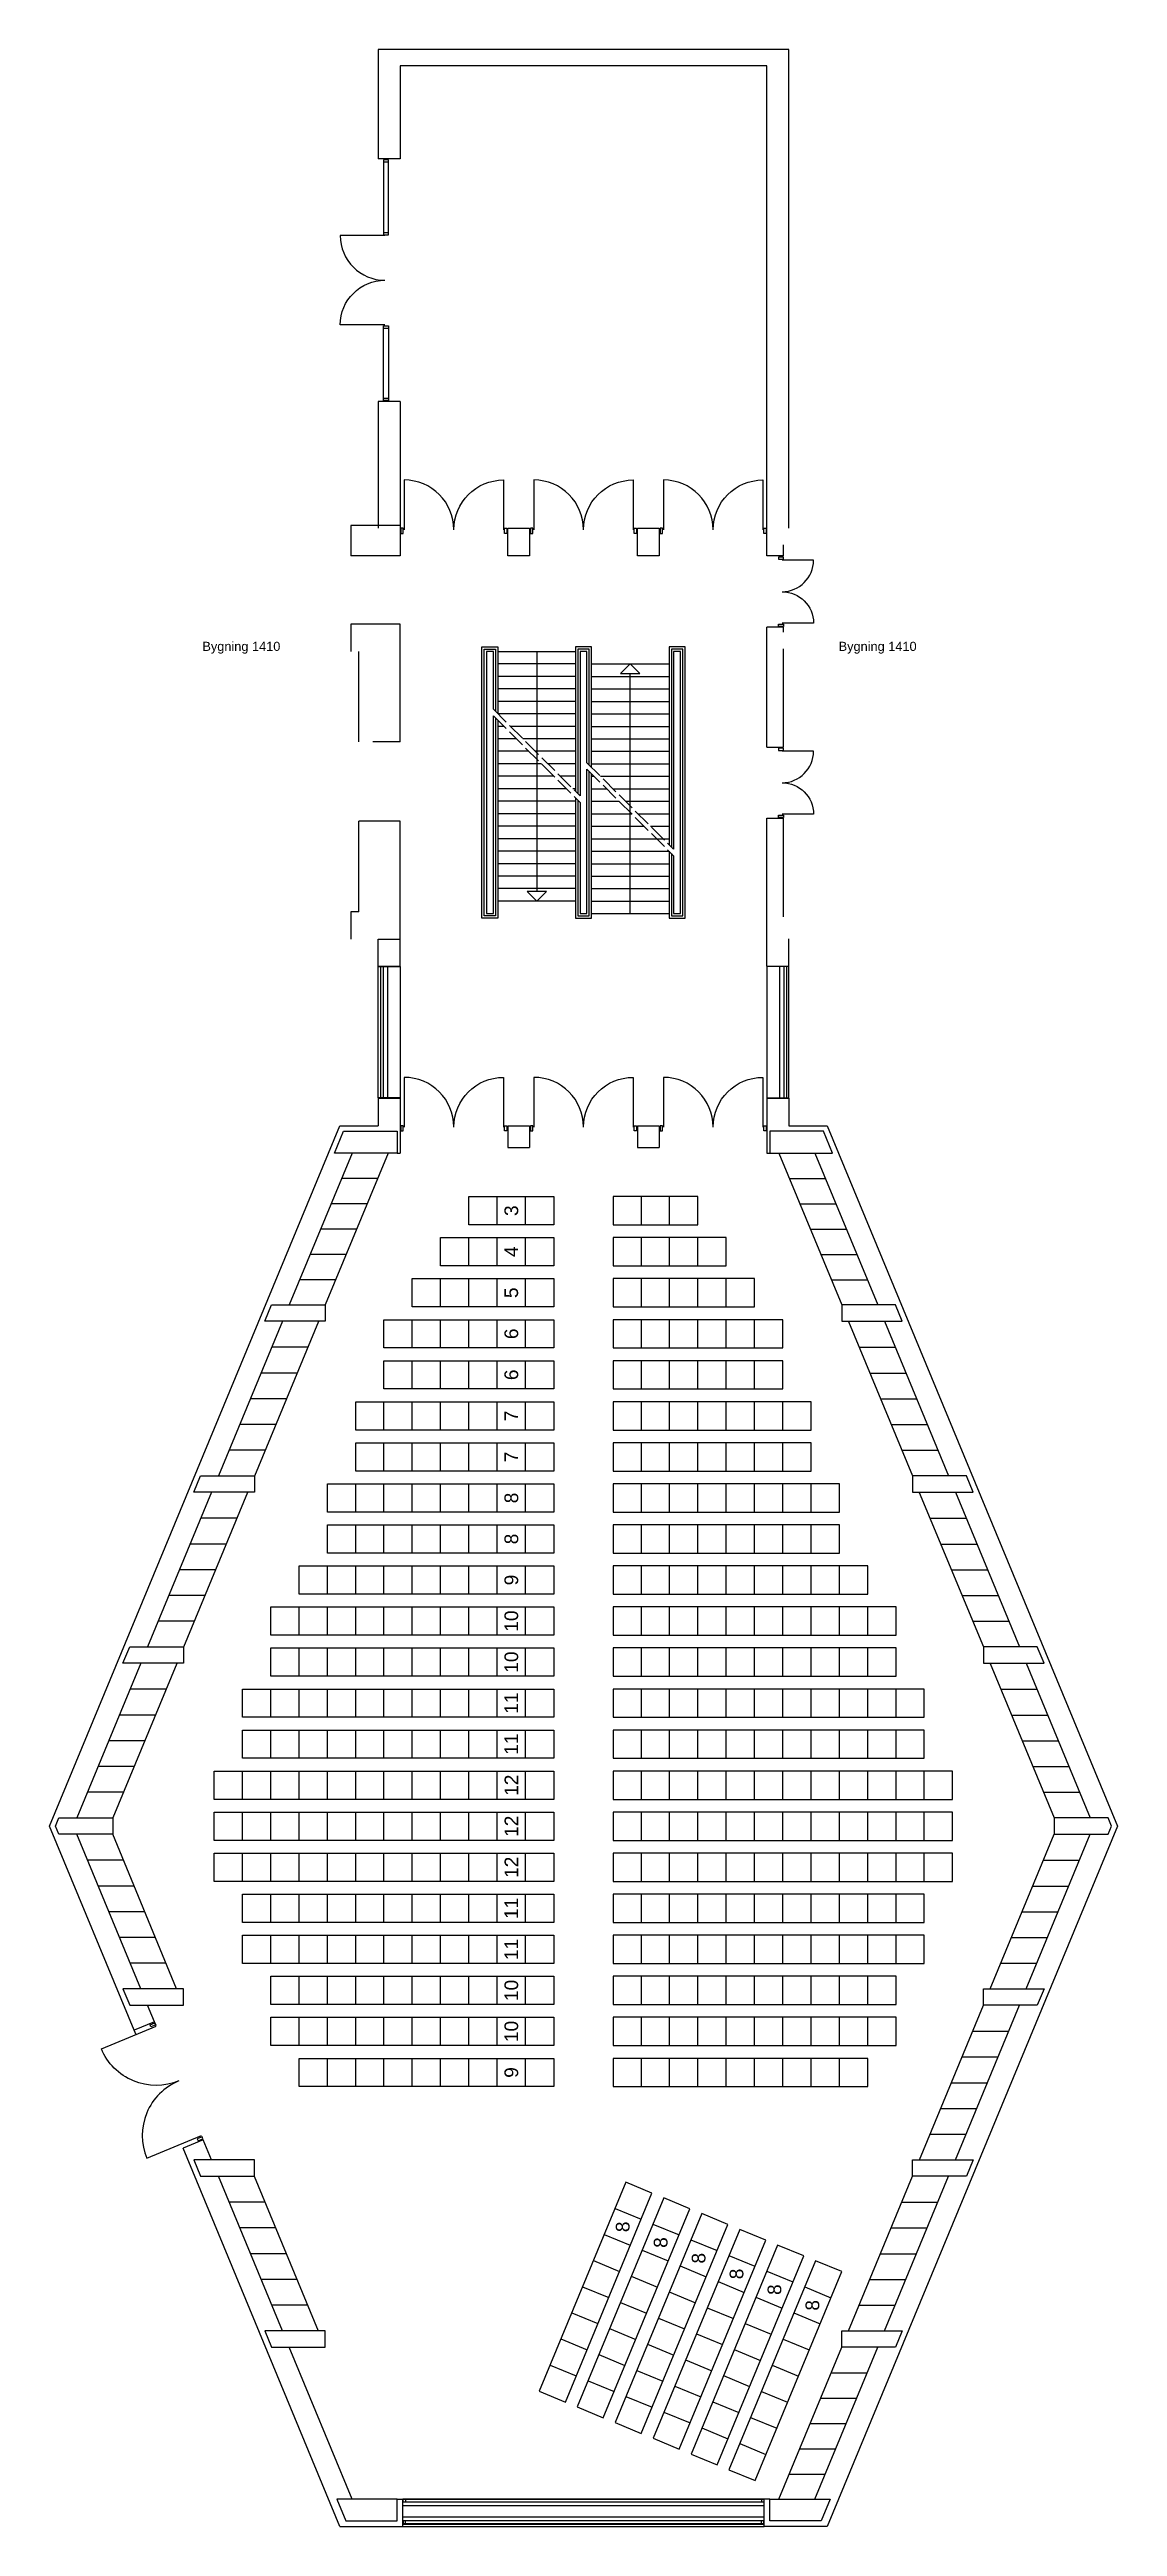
# Model space of a CAD drawing. Header units: millimetres. Extents: x -139084737 to -139061337, y 257852077 to 257906397.
import ezdxf
from ezdxf.enums import TextEntityAlignment as Align

# ---------------------------------------------------------------- set-up
doc = ezdxf.new("R2010")
doc.units = ezdxf.units.MM
doc.header["$LTSCALE"] = 100
doc.linetypes.add('HIDDEN', pattern=[5, 4, -1])
for name, color, linetype in [('02', 8, 'Continuous'), ('A09-T', 7, 'Continuous'), ('A10--T', 1, 'Continuous'), ('A12----', 1, 'Continuous'), ('A21----', 7, 'Continuous'), ('A22--U-', 3, 'Continuous'), ('A24----', 1, 'Continuous'), ('A312---', 2, 'Continuous'), ('A314---', 1, 'Continuous'), ('A314-S-', 8, 'Continuous'), ('A321---', 1, 'Continuous')]:
    doc.layers.add(name, color=color, linetype=linetype)
doc.styles.add('ARIAL', font='arial.ttf')
doc.styles.add('ARIEL', font='arial.ttf')

# ---------------------------------------------------------------- blocks, each defined once
blk = doc.blocks.new('DD156')
for points in [[(20, 110), (70, 110), (70, 0), (20, 0)], [(1540, 0), (1540, 110), (1490, 110), (1490, 0)]]:
    blk.add_lwpolyline(points, close=True)
for points in [[(779.9999999999964, 30, -0.4142135623730951), (89.99999999999363, -660.0000000000036), (89.99999999999363, 30)], [(779.9999999999973, 30, 0.4142135623730951), (1470, -660.0000000000036), (1470, 30)]]:
    blk.add_lwpolyline(points, format="xyb")
blk = doc.blocks.new('DD236')
for points in [[(19.99999999998909, 110.0000000000073), (69.99999999998909, 110.0000000000073), (69.99999999998909, 7.276e-12), (19.99999999998909, 7.276e-12)], [(2339.999999999989, 7.276e-12), (2339.999999999989, 110.0000000000073), (2289.999999999989, 110.0000000000073), (2289.999999999989, 7.276e-12)]]:
    blk.add_lwpolyline(points, close=True)
for points in [[(1179.999999999985, 30.00000000000728, -0.4142135623730951), (89.99999999998181, -1059.999999999993), (89.99999999998181, 30.00000000000728)], [(1179.999999999985, 30.00000000000728, 0.4142135623730951), (2269.999999999989, -1059.999999999993), (2269.999999999989, 30.00000000000728)]]:
    blk.add_lwpolyline(points, format="xyb")
blk = doc.blocks.new('PIL')
for p, q in [((0, 0), (-212.1320343559637, -212.1320343559637)), ((0, 7.276e-12), (212.1320343559637, -212.1320343559564)), ((-212.1320343559637, -212.1320343559637), (212.1320343559746, -212.1320343559637))]:
    blk.add_line(p, q)
blk = doc.blocks.new('S6')
for p, q in [((-620, -620), (0, -620)), ((-620, -1240), (0, -1240)), ((-620, -1860), (0, -1860)), ((-620, -2480), (0, -2480)), ((-620, -3100), (0, -3100))]:
    blk.add_line(p, q)
blk.add_lwpolyline([(-620, -3720), (0, -3720), (0, 0), (-620, 0)], close=True)
blk = doc.blocks.new('S7')
for p, q in [((-620, -620), (0, -620)), ((-620, -1240), (0, -1240)), ((-620, -1860), (0, -1860)), ((-620, -2480), (0, -2480)), ((-620, -3100), (0, -3100)), ((-620, -3720), (0, -3720))]:
    blk.add_line(p, q)
blk.add_lwpolyline([(-620, -4340), (0, -4340), (0, 0), (-620, 0)], close=True)
blk = doc.blocks.new('S8')
for p, q in [((-620, -620), (0, -620)), ((-620, -1240), (0, -1240)), ((-620, -1860), (0, -1860)), ((-620, -2480), (0, -2480)), ((-620, -3100), (0, -3100)), ((-620, -3720), (0, -3720)), ((-620, -4340), (0, -4340))]:
    blk.add_line(p, q)
blk.add_lwpolyline([(-620, -4960), (0, -4960), (0, 0), (-620, 0)], close=True)
blk = doc.blocks.new('S9')
for p, q in [((-620, -620), (0, -620)), ((-620, -1240), (0, -1240)), ((-620, -1860), (0, -1860)), ((-620, -2480), (0, -2480)), ((-620, -3100), (0, -3100)), ((-620, -3720), (0, -3720)), ((-620, -4340), (0, -4340)), ((-620, -4960), (0, -4960))]:
    blk.add_line(p, q)
blk.add_lwpolyline([(-620, -5580), (0, -5580), (0, 0), (-620, 0)], close=True)
blk = doc.blocks.new('S10')
for p, q in [((-620, -620), (0, -620)), ((-620, -1240), (0, -1240)), ((-620, -1860), (0, -1860)), ((-620, -2480), (0, -2480)), ((-620, -3100), (0, -3100)), ((-620, -3720), (0, -3720)), ((-620, -4340), (0, -4340)), ((-620, -4960), (0, -4960)), ((-620, -5580), (0, -5580))]:
    blk.add_line(p, q)
blk.add_lwpolyline([(-620, -6200), (0, -6200), (0, 0), (-620, 0)], close=True)
blk = doc.blocks.new('S11')
for p, q in [((-620, -620), (0, -620)), ((-620, -1240), (0, -1240)), ((-620, -1860), (0, -1860)), ((-620, -2480), (0, -2480)), ((-620, -3100), (0, -3100)), ((-620, -3720), (0, -3720)), ((-620, -4340), (0, -4340)), ((-620, -4960), (0, -4960)), ((-620, -5580), (0, -5580)), ((-620, -6200), (0, -6200))]:
    blk.add_line(p, q)
blk.add_lwpolyline([(-620, -6820), (0, -6820), (0, 0), (-620, 0)], close=True)
blk = doc.blocks.new('S12')
for p, q in [((-620, -620), (0, -620)), ((-620, -620), (0, -620)), ((-620, -1240), (0, -1240)), ((-620, -1240), (0, -1240)), ((-620, -1860), (0, -1860)), ((-620, -1860), (0, -1860)), ((-620, -2480), (0, -2480)), ((-620, -2480), (0, -2480)), ((-620, -3100), (0, -3100)), ((-620, -3100), (0, -3100)), ((-620, -3720), (0, -3720)), ((-620, -3720), (0, -3720)), ((-620, -4340), (0, -4340)), ((-620, -4340), (0, -4340)), ((-620, -4960), (0, -4960)), ((-620, -4960), (0, -4960)), ((-620, -5580), (0, -5580)), ((-620, -5580), (0, -5580)), ((-620, -6200), (0, -6200)), ((-620, -6200), (0, -6200)), ((-620, -6820), (0, -6820)), ((-620, -6820), (0, -6820))]:
    blk.add_line(p, q)
blk.add_lwpolyline([(-620, -7440), (0, -7440), (0, 0), (-620, 0)], close=True)
blk.add_lwpolyline([(-620, -7440), (0, -7440), (0, 0), (-620, 0)], close=True)
blk = doc.blocks.new('S5')
for p, q in [((-620, -620), (0, -620)), ((-620, -1240), (0, -1240)), ((-620, -1860), (0, -1860)), ((-620, -2480), (0, -2480))]:
    blk.add_line(p, q)
blk.add_lwpolyline([(-620, -3100), (0, -3100), (0, 0), (-620, 0)], close=True)
blk = doc.blocks.new('s4')
for p, q in [((-620, -620), (0, -620)), ((-620, -1240), (0, -1240)), ((-620, -1860), (0, -1860))]:
    blk.add_line(p, q)
blk.add_lwpolyline([(-620, -2480), (0, -2480), (0, 0), (-620, 0)], close=True)
blk = doc.blocks.new('s3')
for p, q in [((-620, 1240), (0, 1240)), ((-620, 620), (0, 620))]:
    blk.add_line(p, q)
blk.add_lwpolyline([(-620, 1860), (0, 1860), (0, 0), (-620, 0)], close=True)

msp = doc.modelspace()

# ---------------------------------------------------------------- linework, layer by layer
at = {"layer": '02'}
for p, q in [((-139077317.8874974, 257882192.2756825), (-139078694.8538135, 257878866.7721266)), ((-139068760.3874974, 257882192.2756825), (-139067379.6975635, 257878866.7721266)), ((-139077547.6921849, 257881637.2756825), (-139078337.8591728, 257881637.2756825)), ((-139068530.5828099, 257881637.2756825), (-139067740.415822, 257881637.2756825)), ((-139077777.4968724, 257881082.2756825), (-139078567.6638603, 257881082.2756825)), ((-139068300.7781224, 257881082.2756825), (-139067510.6111345, 257881082.2756825)), ((-139078007.3015599, 257880527.2756825), (-139078797.4685478, 257880527.2756825)), ((-139068070.9734349, 257880527.2756825), (-139067280.806447, 257880527.2756825)), ((-139078237.1062474, 257879972.2756825), (-139079027.2732353, 257879972.2756825)), ((-139067841.1687474, 257879972.2756825), (-139067051.0017595, 257879972.2756825)), ((-139078466.9109349, 257879417.2756825), (-139079257.0779228, 257879417.2756825)), ((-139067611.3640599, 257879417.2756825), (-139066821.197072, 257879417.2756825)), ((-139078845.7781224, 257878502.2756825), (-139080249.4499974, 257875112.2756825)), ((-139067232.4968724, 257878502.2756825), (-139065826.9631885, 257875116.7721266)), ((-139079079.7234349, 257877937.2756825), (-139079869.8904228, 257877937.2756825)), ((-139066998.5515599, 257877937.2756825), (-139066208.384572, 257877937.2756825)), ((-139079313.6687474, 257877372.2756825), (-139080103.8357353, 257877372.2756825)), ((-139066764.6062474, 257877372.2756825), (-139065974.4392595, 257877372.2756825)), ((-139079547.6140599, 257876807.2756825), (-139080337.7810478, 257876807.2756825)), ((-139066530.6609349, 257876807.2756825), (-139065740.493947, 257876807.2756825)), ((-139079781.5593724, 257876242.2756825), (-139080571.7263603, 257876242.2756825)), ((-139066296.7156224, 257876242.2756825), (-139065506.5486345, 257876242.2756825)), ((-139080015.5046849, 257875677.2756825), (-139080805.6716728, 257875677.2756825)), ((-139066062.7703099, 257875677.2756825), (-139065272.603322, 257875677.2756825)), ((-139080398.5124974, 257874752.2756825), (-139081802.1843724, 257871362.2756825)), ((-139065679.7624974, 257874752.2756825), (-139064274.2288135, 257871366.7721266)), ((-139080632.4578099, 257874187.2756825), (-139081422.6247978, 257874187.2756825)), ((-139065445.8171849, 257874187.2756825), (-139064655.650197, 257874187.2756825)), ((-139080866.4031224, 257873622.2756825), (-139081656.5701103, 257873622.2756825)), ((-139065211.8718724, 257873622.2756825), (-139064421.7048845, 257873622.2756825)), ((-139081100.3484349, 257873057.2756825), (-139081890.5154228, 257873057.2756825)), ((-139064977.9265599, 257873057.2756825), (-139064187.759572, 257873057.2756825)), ((-139081334.2937474, 257872492.2756825), (-139082124.4607353, 257872492.2756825)), ((-139064743.9812474, 257872492.2756825), (-139063953.8142595, 257872492.2756825)), ((-139081568.2390599, 257871927.2756825), (-139082358.4060478, 257871927.2756825)), ((-139064510.0359349, 257871927.2756825), (-139063719.868947, 257871927.2756825)), ((-139081951.2468724, 257871002.2756825), (-139083353.0569385, 257867616.7721266)), ((-139064127.0281224, 257871002.2756825), (-139062721.4944385, 257867616.7721266)), ((-139082185.1921849, 257870437.2756825), (-139082975.3591728, 257870437.2756825)), ((-139063893.0828099, 257870437.2756825), (-139063102.915822, 257870437.2756825)), ((-139082419.1374974, 257869872.2756825), (-139083209.3044853, 257869872.2756825)), ((-139063659.1374974, 257869872.2756825), (-139062868.9705095, 257869872.2756825)), ((-139082653.0828099, 257869307.2756825), (-139083443.2497978, 257869307.2756825)), ((-139063425.1921849, 257869307.2756825), (-139062635.025197, 257869307.2756825)), ((-139082887.0281224, 257868742.2756825), (-139083677.1951103, 257868742.2756825)), ((-139063191.2468724, 257868742.2756825), (-139062401.0798845, 257868742.2756825)), ((-139083120.9734349, 257868177.2756825), (-139083911.1404228, 257868177.2756825)), ((-139062957.3015599, 257868177.2756825), (-139062167.134572, 257868177.2756825)), ((-139081953.1086812, 257863866.7721266), (-139083353.0569385, 257867256.7721266)), ((-139064125.1663135, 257863866.7721266), (-139062721.4944385, 257867256.7721266)), ((-139083120.9734349, 257866687.2756825), (-139083911.1404228, 257866687.2756825)), ((-139062957.3015599, 257866687.2756825), (-139062167.134572, 257866687.2756825)), ((-139082887.0281224, 257866122.2756825), (-139083677.1951103, 257866122.2756825)), ((-139063191.2468724, 257866122.2756825), (-139062401.0798845, 257866122.2756825)), ((-139082653.0828099, 257865557.2756825), (-139083443.2497978, 257865557.2756825)), ((-139063425.1921849, 257865557.2756825), (-139062635.025197, 257865557.2756825)), ((-139082419.1374974, 257864992.2756825), (-139083209.3044853, 257864992.2756825)), ((-139063659.1374974, 257864992.2756825), (-139062868.9705095, 257864992.2756825)), ((-139082185.1921849, 257864427.2756825), (-139082975.3591728, 257864427.2756825)), ((-139063893.0828099, 257864427.2756825), (-139063102.915822, 257864427.2756825)), ((-139065677.9006885, 257860116.7721266), (-139064274.2288135, 257863506.7721266)), ((-139064510.0359349, 257862937.2756825), (-139063719.868947, 257862937.2756825)), ((-139064743.9812474, 257862372.2756825), (-139063953.8142595, 257862372.2756825)), ((-139064977.9265599, 257861807.2756825), (-139064187.759572, 257861807.2756825)), ((-139065211.8718724, 257861242.2756825), (-139064421.7048845, 257861242.2756825)), ((-139065445.8171849, 257860677.2756825), (-139064655.650197, 257860677.2756825)), ((-139067230.6350635, 257856366.7721266), (-139065826.9631885, 257859756.7721266)), ((-139078845.7781224, 257856362.2756825), (-139080249.4499974, 257859752.2756825)), ((-139080015.5046849, 257859187.2756825), (-139080805.6716728, 257859187.2756825)), ((-139066062.7703099, 257859187.2756825), (-139065272.603322, 257859187.2756825)), ((-139079781.5593724, 257858622.2756825), (-139080571.7263603, 257858622.2756825)), ((-139066296.7156224, 257858622.2756825), (-139065506.5486345, 257858622.2756825)), ((-139079547.6140599, 257858057.2756825), (-139080337.7810478, 257858057.2756825)), ((-139066530.6609349, 257858057.2756825), (-139065740.493947, 257858057.2756825)), ((-139079313.6687474, 257857492.2756825), (-139080103.8357353, 257857492.2756825)), ((-139066764.6062474, 257857492.2756825), (-139065974.4392595, 257857492.2756825)), ((-139079079.7234349, 257856927.2756825), (-139079869.8904228, 257856927.2756825)), ((-139066998.5515599, 257856927.2756825), (-139066208.384572, 257856927.2756825)), ((-139068760.3874974, 257852672.2756825), (-139067379.6975635, 257856006.7721266)), ((-139067611.3640599, 257855447.2756825), (-139066821.197072, 257855447.2756825)), ((-139067841.1687474, 257854892.2756825), (-139067051.0017595, 257854892.2756825)), ((-139068070.9734349, 257854337.2756825), (-139067280.806447, 257854337.2756825)), ((-139068300.7781224, 257853782.2756825), (-139067510.6111345, 257853782.2756825)), ((-139068530.5828099, 257853227.2756825), (-139067740.415822, 257853227.2756825))]:
    msp.add_line(p, q, dxfattribs=at)
at = {"layer": 'A12----'}
for points in [[(-139078297.0830604, 257882676.7721266), (-139077117.2756885, 257882676.7721266), (-139077117.2756885, 257882196.7721266), (-139078495.8330604, 257882196.7721266)], [(-139068957.2756885, 257882676.7721266), (-139068957.2756885, 257882196.7721266), (-139067578.7183165, 257882196.7721266), (-139067777.4683165, 257882676.7721266)], [(-139078694.8538135, 257878506.7721266), (-139080023.7236854, 257878506.7721266), (-139079874.6611854, 257878866.7721266), (-139078694.8538135, 257878866.7721266)], [(-139067379.6975635, 257878506.7721266), (-139066050.8276915, 257878506.7721266), (-139066199.8901915, 257878866.7721266), (-139067379.6975635, 257878866.7721266)], [(-139080247.5881885, 257874756.7721266), (-139081576.4580604, 257874756.7721266), (-139081427.3955604, 257875116.7721266), (-139080247.5881885, 257875116.7721266)], [(-139065826.9631885, 257874756.7721266), (-139064498.0933165, 257874756.7721266), (-139064647.1558165, 257875116.7721266), (-139065826.9631885, 257875116.7721266)], [(-139081800.3225635, 257871006.7721266), (-139083129.1924354, 257871006.7721266), (-139082980.1299354, 257871366.7721266), (-139081800.3225635, 257871366.7721266)], [(-139064274.2288135, 257871006.7721266), (-139062945.3589415, 257871006.7721266), (-139063094.4214415, 257871366.7721266), (-139064274.2288135, 257871366.7721266)], [(-139084532.8643104, 257867616.7721266), (-139083353.0569385, 257867616.7721266), (-139083353.0569385, 257867256.7721266), (-139084532.8643104, 257867256.7721266), (-139084607.3955604, 257867436.7721266)], [(-139061541.6870665, 257867616.7721266), (-139062721.4944385, 257867616.7721266), (-139062721.4944385, 257867256.7721266), (-139061541.6870665, 257867256.7721266), (-139061467.1558165, 257867436.7721266)], [(-139081800.3225635, 257863866.7721266), (-139083129.1924354, 257863866.7721266), (-139082980.1299354, 257863506.7721266), (-139081800.3225635, 257863506.7721266)], [(-139064274.2288135, 257863866.7721266), (-139062945.3589415, 257863866.7721266), (-139063094.4214415, 257863506.7721266), (-139064274.2288135, 257863506.7721266)], [(-139080247.5881885, 257860116.7721266), (-139081576.4580604, 257860116.7721266), (-139081427.3955604, 257859756.7721266), (-139080247.5881885, 257859756.7721266)], [(-139065826.9631885, 257860116.7721266), (-139064498.0933165, 257860116.7721266), (-139064647.1558165, 257859756.7721266), (-139065826.9631885, 257859756.7721266)], [(-139078694.8538135, 257856366.7721266), (-139080023.7236854, 257856366.7721266), (-139079874.6611854, 257856006.7721266), (-139078694.8538135, 257856006.7721266)], [(-139067379.6975635, 257856366.7721266), (-139066050.8276915, 257856366.7721266), (-139066199.8901915, 257856006.7721266), (-139067379.6975635, 257856006.7721266)], [(-139077117.2756885, 257852676.7721266), (-139078446.1455604, 257852676.7721266), (-139078247.3955604, 257852196.7721266), (-139077117.2756885, 257852196.7721266)], [(-139068957.2756885, 257852676.7721266), (-139067628.4058165, 257852676.7721266), (-139067827.1558165, 257852196.7721266), (-139068957.2756885, 257852196.7721266)]]:
    msp.add_lwpolyline(points, close=True, dxfattribs=at)
at = {"layer": 'A21----'}
for p, q in [((-139077537.2756885, 257906396.7721266), (-139077537.2756885, 257903996.7721266)), ((-139068537.2756885, 257906396.7721266), (-139077537.2756885, 257906396.7721266)), ((-139077057.2756885, 257906036.7721266), (-139077057.2756885, 257903996.7721266)), ((-139069017.2756885, 257906036.7721266), (-139077057.2756885, 257906036.7721266)), ((-139069017.2756885, 257895296.7721266), (-139069017.2756885, 257906036.7721266)), ((-139068537.2756885, 257895896.7721266), (-139068537.2756885, 257906396.7721266)), ((-139077057.2756885, 257903996.7721266), (-139077537.2756885, 257903996.7721266)), ((-139077057.2756885, 257898676.7721266), (-139077537.2756885, 257898676.7721266)), ((-139077537.2756885, 257898676.7721266), (-139077537.2756885, 257895896.7721266)), ((-139077057.2756885, 257898676.7721266), (-139077057.2756885, 257895296.7721266)), ((-139078137.2756885, 257895956.7721266), (-139078137.2756885, 257895296.7721145)), ((-139077057.2756885, 257895956.7721266), (-139078137.2756885, 257895956.7721266)), ((-139077057.2756885, 257895296.7721266), (-139078137.2756884, 257895296.7721266)), ((-139068657.2756885, 257895296.7721266), (-139069017.2756885, 257895296.7721266)), ((-139068657.2756885, 257895296.7721266), (-139068657.2756885, 257895536.7721266)), ((-139077057.2756885, 257893796.7721266), (-139078137.2756885, 257893796.7721266)), ((-139078137.2756885, 257893796.7721266), (-139078137.2756885, 257893196.7721266)), ((-139077057.2756885, 257891211.7721266), (-139077057.2756885, 257893796.7721266)), ((-139069017.2756885, 257891096.7721266), (-139069017.2756885, 257893726.7721266)), ((-139068657.2756885, 257893726.7721266), (-139069017.2756885, 257893726.7721266)), ((-139068657.2756885, 257893616.7721266), (-139068657.2756885, 257893726.7721266)), ((-139077957.2756885, 257891211.7721266), (-139077957.2756885, 257893196.1782944)), ((-139068657.2756885, 257891096.7721266), (-139068657.2756885, 257893256.7721266)), ((-139077057.2756885, 257891211.7721266), (-139077657.2756885, 257891211.7721266)), ((-139069017.2756885, 257891096.7721266), (-139068657.2756885, 257891096.7721266)), ((-139077957.2756885, 257887486.1782944), (-139077957.2756885, 257889471.1782944)), ((-139077057.2756885, 257889471.1782944), (-139077957.2756885, 257889471.1782944)), ((-139077057.2756885, 257886296.7721266), (-139077057.2756885, 257889471.1782944)), ((-139069017.2756885, 257889536.7721266), (-139068657.2756885, 257889536.7721266)), ((-139069017.2756885, 257886296.7721266), (-139069017.2756885, 257889536.7721266)), ((-139068657.2756885, 257887376.7721266), (-139068657.2756885, 257889536.7721266)), ((-139077957.2756885, 257887486.1782944), (-139078137.2756885, 257887486.1782944)), ((-139078137.2756885, 257887486.1782944), (-139078137.2756885, 257886886.1786768)), ((-139077537.2756885, 257886296.7721266), (-139077537.2756885, 257886886.1782944)), ((-139077537.2756885, 257886886.1782944), (-139077057.2756885, 257886886.1782944)), ((-139068537.2756885, 257886296.7721266), (-139068537.2756885, 257886896.7721266)), ((-139077537.2756885, 257886296.7721266), (-139077057.2756885, 257886296.7721266)), ((-139069017.2756885, 257886296.7721266), (-139068537.2756885, 257886296.7721266)), ((-139077537.2756885, 257883396.7721266), (-139077057.2756885, 257883396.7721266)), ((-139077537.2756885, 257883396.7721266), (-139077537.2756885, 257882796.7721266)), ((-139077057.2756885, 257883396.7721266), (-139077057.2756885, 257882196.7721266)), ((-139069017.2756885, 257883396.7721266), (-139068537.2756885, 257883396.7721266)), ((-139069017.2756885, 257883396.7721266), (-139069017.2756885, 257882196.7721266)), ((-139068537.2756885, 257883396.7721266), (-139068537.2756885, 257882796.7721266)), ((-139084737.2756885, 257867436.7721266), (-139078377.2756885, 257882796.7721266)), ((-139078377.2756885, 257882796.7721266), (-139077537.2756885, 257882796.7721266)), ((-139068537.2756885, 257882796.7721266), (-139067697.2756885, 257882796.7721266)), ((-139067697.2756885, 257882796.7721266), (-139061337.2756885, 257867436.7721266)), ((-139078106.1926764, 257882196.7721266), (-139079485.0208014, 257878866.7721266)), ((-139077117.2756885, 257882196.7721266), (-139077057.2756885, 257882196.7721266)), ((-139069017.2756885, 257882196.7721266), (-139068957.2756885, 257882196.7721266)), ((-139067968.3587006, 257882196.7721266), (-139066589.5305756, 257878866.7721266)), ((-139079634.0833014, 257878506.7721266), (-139081037.7551764, 257875116.7721266)), ((-139066440.4680756, 257878506.7721266), (-139065036.7962006, 257875116.7721266)), ((-139081186.8176764, 257874756.7721266), (-139082590.4895514, 257871366.7721266)), ((-139064887.7337006, 257874756.7721266), (-139063484.0618256, 257871366.7721266)), ((-139082739.5520514, 257871006.7721266), (-139084143.2239264, 257867616.7721266)), ((-139063334.9993256, 257871006.7721266), (-139061931.3274506, 257867616.7721266)), ((-139082848.601274, 257862875.4452389), (-139084737.2756885, 257867436.7721266)), ((-139061337.2756885, 257867436.7721266), (-139067697.2756885, 257852076.7721266)), ((-139082739.5520514, 257863866.7721266), (-139084143.2239264, 257867256.7721266)), ((-139063334.9993256, 257863866.7721266), (-139061931.3274506, 257867256.7721266)), ((-139082439.6639315, 257863142.5140259), (-139082883.1497895, 257862958.8831628)), ((-139082405.1154161, 257863059.0761019), (-139082590.4895514, 257863506.7721266)), ((-139064887.7337006, 257860116.7721266), (-139063484.0618256, 257863506.7721266)), ((-139081368.5091424, 257860555.5741579), (-139081811.9950003, 257860371.9432949)), ((-139078377.2756885, 257852076.7721266), (-139081811.9950003, 257860371.9432949)), ((-139081186.8176764, 257860116.7721266), (-139081368.5091424, 257860555.5741579)), ((-139079634.0833014, 257856366.7721266), (-139081037.7551764, 257859756.7721266)), ((-139066440.4680756, 257856366.7721266), (-139065036.7962006, 257859756.7721266)), ((-139078106.1926764, 257852676.7721266), (-139079485.0208014, 257856006.7721266)), ((-139067968.3587006, 257852676.7721266), (-139066589.5305756, 257856006.7721266)), ((-139077117.2756885, 257852676.7721266), (-139076997.2756885, 257852676.7721266)), ((-139076997.2756885, 257852076.7721266), (-139076997.2756885, 257852676.7721266)), ((-139068957.2756885, 257852676.7721266), (-139069077.2756885, 257852676.7721266)), ((-139069077.2756885, 257852076.7721266), (-139069077.2756885, 257852676.7721266)), ((-139078377.2756885, 257852076.7721266), (-139076997.2756885, 257852076.7721266)), ((-139078377.2756885, 257852076.7721266), (-139076997.2756885, 257852076.7721266)), ((-139067697.2756885, 257852076.7721266), (-139069077.2756885, 257852076.7721266))]:
    msp.add_line(p, q, dxfattribs=at)
at = {"layer": 'A21----', "color": 15}
msp.add_line((-139076997.2756885, 257852076.7721266), (-139069077.2756885, 257852076.7721266), dxfattribs=at)
at = {"layer": 'A22--U-'}
for p, q in [((-139074697.2756885, 257882796.7721266), (-139074217.2756885, 257882796.7721266)), ((-139074697.2756885, 257882796.7721266), (-139074697.2756885, 257882316.7721266)), ((-139074217.2756885, 257882796.7721266), (-139074217.2756885, 257882316.7721266)), ((-139071857.2756885, 257882796.7721266), (-139071857.2756885, 257882316.7721266)), ((-139071857.2756885, 257882796.7721266), (-139071377.2756885, 257882796.7721266)), ((-139071377.2756885, 257882796.7721266), (-139071377.2756885, 257882316.7721266)), ((-139074697.2756885, 257882316.7721266), (-139074217.2756885, 257882316.7721266)), ((-139071857.2756885, 257882316.7721266), (-139071377.2756885, 257882316.7721266))]:
    msp.add_line(p, q, dxfattribs=at)
for points in [[(-139074697.2756885, 257895896.7721266), (-139074217.2756885, 257895896.7721266), (-139074217.2756885, 257895296.7721266), (-139074697.2756885, 257895296.7721266)], [(-139071857.2756885, 257895896.7721266), (-139071377.2756885, 257895896.7721266), (-139071377.2756885, 257895296.7721266), (-139071857.2756885, 257895296.7721266)]]:
    msp.add_lwpolyline(points, close=True, dxfattribs=at)
at = {"layer": 'A24----'}
for p, q in [((-139074912.2756885, 257893196.7721266), (-139073212.2756885, 257893196.7721266)), ((-139073212.2756885, 257892922.9626028), (-139074912.2756885, 257892922.9626028)), ((-139074062.2756885, 257893196.7721266), (-139074062.2756885, 257887932.7136848)), ((-139072862.2756885, 257892922.9626028), (-139071162.2756885, 257892922.9626028)), ((-139073212.2756885, 257892649.153079), (-139074912.2756885, 257892649.153079)), ((-139073212.2756885, 257892375.3435552), (-139074912.2756885, 257892375.3435552)), ((-139072862.2756885, 257892649.153079), (-139071162.2756885, 257892649.153079)), ((-139072862.2756885, 257892375.3435552), (-139071162.2756885, 257892375.3435552)), ((-139072012.2756885, 257887446.7721266), (-139072012.2756885, 257892710.8305685)), ((-139073212.2756885, 257892101.5340314), (-139074912.2756885, 257892101.5340314)), ((-139073212.2756885, 257891827.7245076), (-139074912.2756885, 257891827.7245076)), ((-139072862.2756885, 257892101.5340314), (-139071162.2756885, 257892101.5340314)), ((-139072862.2756885, 257891827.7245076), (-139071162.2756885, 257891827.7245076)), ((-139074779.8875209, 257891553.9149837), (-139074912.2756885, 257891553.9149837)), ((-139074506.0779971, 257891280.10546), (-139074912.2756885, 257891280.10546)), ((-139073212.2756885, 257891553.9149837), (-139074638.4661646, 257891553.9149837)), ((-139073212.2756885, 257891280.10546), (-139074364.6566408, 257891280.10546)), ((-139072862.2756885, 257891553.9149837), (-139071162.2756885, 257891553.9149837)), ((-139072862.2756885, 257891280.10546), (-139071162.2756885, 257891280.10546)), ((-139074232.2684733, 257891006.2959361), (-139074912.2756885, 257891006.2959361)), ((-139073958.4589494, 257890732.4864123), (-139074912.2756885, 257890732.4864123)), ((-139073212.2756885, 257891006.2959361), (-139074090.847117, 257891006.2959361)), ((-139073212.2756885, 257890732.4864123), (-139073817.0375932, 257890732.4864123)), ((-139072862.2756885, 257891006.2959361), (-139071162.2756885, 257891006.2959361)), ((-139072862.2756885, 257890732.4864123), (-139071162.2756885, 257890732.4864123)), ((-139073684.6494257, 257890458.6768885), (-139074912.2756885, 257890458.6768885)), ((-139073410.8399018, 257890184.8673647), (-139074912.2756885, 257890184.8673647)), ((-139073212.2756885, 257890458.6768885), (-139073543.2280694, 257890458.6768885)), ((-139073212.2756885, 257890184.8673647), (-139073269.4185456, 257890184.8673647)), ((-139072862.2756885, 257890458.6768885), (-139072805.1328313, 257890458.6768885)), ((-139072862.2756885, 257890184.8673647), (-139072531.3233075, 257890184.8673647)), ((-139072663.7114751, 257890458.6768885), (-139071162.2756885, 257890458.6768885)), ((-139072389.9019513, 257890184.8673647), (-139071162.2756885, 257890184.8673647)), ((-139073212.2756885, 257889911.0578409), (-139074912.2756885, 257889911.0578409)), ((-139073212.2756885, 257889637.2483171), (-139074912.2756885, 257889637.2483171)), ((-139072862.2756885, 257889911.0578409), (-139072257.5137837, 257889911.0578409)), ((-139072862.2756885, 257889637.2483171), (-139071983.7042599, 257889637.2483171)), ((-139072116.0924275, 257889911.0578409), (-139071162.2756885, 257889911.0578409)), ((-139071842.2829036, 257889637.2483171), (-139071162.2756885, 257889637.2483171)), ((-139073212.2756885, 257889363.4387933), (-139074912.2756885, 257889363.4387933)), ((-139073212.2756885, 257889089.6292695), (-139074912.2756885, 257889089.6292695)), ((-139072862.2756885, 257889363.4387933), (-139071709.8947361, 257889363.4387933)), ((-139072862.2756885, 257889089.6292695), (-139071162.2756885, 257889089.6292695)), ((-139071568.4733799, 257889363.4387933), (-139071162.2756885, 257889363.4387933)), ((-139073212.2756885, 257888815.8197457), (-139074912.2756885, 257888815.8197457)), ((-139072862.2756885, 257888815.8197457), (-139071162.2756885, 257888815.8197457)), ((-139073212.2756885, 257888542.0102218), (-139074912.2756885, 257888542.0102218)), ((-139073212.2756885, 257888268.200698), (-139074912.2756885, 257888268.200698)), ((-139072862.2756885, 257888542.0102218), (-139071162.2756885, 257888542.0102218)), ((-139072862.2756885, 257888268.200698), (-139071162.2756885, 257888268.200698)), ((-139073212.2756885, 257887994.3911742), (-139074912.2756885, 257887994.3911742)), ((-139073212.2756885, 257887720.5816504), (-139074912.2756885, 257887720.5816504)), ((-139072862.2756885, 257887994.3911742), (-139071162.2756885, 257887994.3911742)), ((-139072862.2756885, 257887720.5816504), (-139071162.2756885, 257887720.5816504)), ((-139072862.2756885, 257887446.7721266), (-139071162.2756885, 257887446.7721266))]:
    msp.add_line(p, q, dxfattribs=at)
at = {"layer": 'A24----', "linetype": 'HIDDEN'}
for p, q in [((-139075012.2756885, 257891927.7245076), (-139073112.2756885, 257890027.7245076)), ((-139075012.2756885, 257891786.3031513), (-139073112.2756885, 257889886.3031513)), ((-139072962.2756885, 257890757.2411019), (-139071062.2756885, 257888857.2411019)), ((-139072962.2756885, 257890615.8197457), (-139071062.2756885, 257888715.8197457))]:
    msp.add_line(p, q, dxfattribs=at)
at = {"layer": 'A24----'}
for points in [[(-139074912.2756885, 257891686.3031513), (-139074912.2756885, 257887346.7721266), (-139075262.2756885, 257887346.7721266), (-139075262.2756885, 257893296.7721266), (-139074912.2756885, 257893296.7721266), (-139074912.2756885, 257891827.7245076)], [(-139074962.2756885, 257891736.3031513), (-139074962.2756885, 257887396.7721266), (-139075212.2756885, 257887396.7721266), (-139075212.2756885, 257893246.7721266), (-139074962.2756885, 257893246.7721266), (-139074962.2756885, 257891877.7245076)], [(-139075012.2756885, 257891927.7245076), (-139075012.2756885, 257893196.7721266), (-139075162.2756885, 257893196.7721266), (-139075162.2756885, 257887446.7721266), (-139075012.2756885, 257887446.7721266), (-139075012.2756885, 257891786.3031513)], [(-139072862.2756885, 257890657.2411019), (-139072862.2756885, 257893296.7721266), (-139073212.2756885, 257893296.7721266), (-139073212.2756885, 257890127.7245076)], [(-139072912.2756885, 257890707.2411019), (-139072912.2756885, 257893246.7721266), (-139073162.2756885, 257893246.7721266), (-139073162.2756885, 257890077.7245076)], [(-139072962.2756885, 257890757.2411019), (-139072962.2756885, 257893196.7721266), (-139073112.2756885, 257893196.7721266), (-139073112.2756885, 257890027.7245076)], [(-139071162.2756885, 257888815.8197457), (-139071162.2756885, 257887346.7721266), (-139070812.2756885, 257887346.7721266), (-139070812.2756885, 257893296.7721266), (-139071162.2756885, 257893296.7721266), (-139071162.2756885, 257888957.2411019)], [(-139071112.2756885, 257888765.8197457), (-139071112.2756885, 257887396.7721266), (-139070862.2756885, 257887396.7721266), (-139070862.2756885, 257893246.7721266), (-139071112.2756885, 257893246.7721266), (-139071112.2756885, 257888907.2411019)], [(-139071062.2756885, 257888715.8197457), (-139071062.2756885, 257887446.7721266), (-139070912.2756885, 257887446.7721266), (-139070912.2756885, 257893196.7721266), (-139071062.2756885, 257893196.7721266), (-139071062.2756885, 257888857.2411019)], [(-139073212.2756885, 257889986.3031513), (-139073212.2756885, 257887346.7721266), (-139072862.2756885, 257887346.7721266), (-139072862.2756885, 257890515.8197457)], [(-139073162.2756885, 257889936.3031513), (-139073162.2756885, 257887396.7721266), (-139072912.2756885, 257887396.7721266), (-139072912.2756885, 257890565.8197457)], [(-139073112.2756885, 257889886.3031513), (-139073112.2756885, 257887446.7721266), (-139072962.2756885, 257887446.7721266), (-139072962.2756885, 257890615.8197457)]]:
    msp.add_lwpolyline(points, dxfattribs=at)
at = {"layer": 'A312---'}
for p, q in [((-139077307.2756885, 257903926.7721266), (-139077417.2756885, 257903926.7721266)), ((-139077417.2756885, 257902386.7721266), (-139077307.2756885, 257902386.7721266)), ((-139077417.2756885, 257900286.7721266), (-139077307.2756885, 257900286.7721266)), ((-139077307.2756885, 257898746.7721266), (-139077417.2756885, 257898746.7721266))]:
    msp.add_line(p, q, dxfattribs=at)
for points in [[(-139077307.2756885, 257902336.7721266), (-139077307.2756885, 257903976.7721266), (-139077417.2756885, 257903976.7721266), (-139077417.2756885, 257902336.7721266)], [(-139077417.2756885, 257898696.7721266), (-139077417.2756885, 257900336.7721266), (-139077307.2756885, 257900336.7721266), (-139077307.2756885, 257898696.7721266)], [(-139082431.7838721, 257863123.4829389), (-139082412.0837235, 257863075.9052216), (-139082516.7547014, 257863032.5648949), (-139082536.45485, 257863080.1426121)], [(-139081376.3892019, 257860574.6052449), (-139081396.0893504, 257860622.1829621), (-139081500.7603282, 257860578.8426354), (-139081481.0601797, 257860531.2649181)]]:
    msp.add_lwpolyline(points, close=True, dxfattribs=at)
for points in [[(-139077387.2756885, 257902316.7721266), (-139078367.2756885, 257902316.7721266, 0.414213562373095), (-139077387.2756885, 257901336.7721266)], [(-139077387.2756885, 257900356.7721266), (-139078367.2756885, 257900356.7721266, -0.414213562373095), (-139077387.2756885, 257901336.7721266)], [(-139081904.0772522, 257861849.0216683, -0.4142135623730973), (-139083602.5069723, 257862552.7908891), (-139082401.4075019, 257863050.1211388)], [(-139081904.0958217, 257861849.0665155, 0.4142135623730973), (-139082607.8650428, 257860150.6367955), (-139081406.7655723, 257860647.9670449)]]:
    msp.add_lwpolyline(points, format="xyb", dxfattribs=at)
at = {"layer": 'A314---'}
for p, q in [((-139077482.2756885, 257886296.7721266), (-139077482.2756885, 257883396.7721266)), ((-139077332.2756885, 257886296.7721266), (-139077332.2756885, 257883396.7721266)), ((-139068742.2756885, 257886296.7721266), (-139068742.2756885, 257883396.7721266)), ((-139068592.2756885, 257886296.7721266), (-139068592.2756885, 257883396.7721266)), ((-139069077.2756885, 257852676.7721266), (-139076997.2756885, 257852676.7721266)), ((-139069077.2756885, 257852526.7721266), (-139076997.2756885, 257852526.7721266)), ((-139069077.2756885, 257852281.7721266), (-139076997.2756885, 257852281.7721266)), ((-139069077.2756885, 257852131.7721266), (-139076997.2756885, 257852131.7721266))]:
    msp.add_line(p, q, dxfattribs=at)
at = {"layer": 'A314-S-'}
for p, q in [((-139077487.2756885, 257886286.7721266), (-139077487.2756885, 257883406.7721266)), ((-139077427.2756885, 257886286.7721266), (-139077427.2756885, 257883406.7721266)), ((-139068647.2756885, 257886286.7721266), (-139068647.2756885, 257883406.7721266)), ((-139068587.2756885, 257886286.7721266), (-139068587.2756885, 257883406.7721266)), ((-139076937.2756885, 257852676.7721266), (-139076937.2756885, 257852606.7721266)), ((-139076937.2756885, 257852126.7721266), (-139076937.2756885, 257852196.7721266)), ((-139069137.2756885, 257852676.7721266), (-139069137.2756885, 257852606.7721266)), ((-139069137.2756885, 257852126.7721266), (-139069137.2756885, 257852196.7721266))]:
    msp.add_line(p, q, dxfattribs=at)
for points in [[(-139077537.2756885, 257886286.7721266), (-139077057.2756885, 257886286.7721266), (-139077057.2756885, 257883406.7721266), (-139077537.2756885, 257883406.7721266)], [(-139068537.2756885, 257886286.7721266), (-139069017.2756885, 257886286.7721266), (-139069017.2756885, 257883406.7721266), (-139068537.2756885, 257883406.7721266)], [(-139069087.2756885, 257852606.7721266), (-139076987.2756885, 257852606.7721266), (-139076987.2756885, 257852676.7721266), (-139069087.2756885, 257852676.7721266)], [(-139069087.2756885, 257852196.7721266), (-139076987.2756885, 257852196.7721266), (-139076987.2756885, 257852126.7721266), (-139069087.2756885, 257852126.7721266)]]:
    msp.add_lwpolyline(points, close=True, dxfattribs=at)

# ---------------------------------------------------------------- block references
at = {"layer": '02'}
for name, p, rotation in [('s3', (-139073689.1374974, 257881242.2756825), 90), ('s4', (-139072389.1374974, 257880342.2756825), 90), ('S5', (-139072389.1374974, 257879442.2756825), 90), ('S6', (-139072389.1374974, 257878542.2756825), 90), ('S6', (-139072389.1374974, 257877642.2756825), 90), ('S7', (-139072389.1374974, 257876742.2756825), 90), ('S7', (-139072389.1374974, 257875842.2756825), 90), ('S8', (-139072389.1374974, 257874942.2756825), 90), ('S8', (-139072389.1374974, 257874042.2756825), 90), ('S9', (-139072389.1374974, 257873142.2756825), 90), ('S10', (-139072389.1374974, 257872242.2756825), 90), ('S10', (-139072389.1374974, 257871342.2756825), 90), ('S11', (-139072389.1374974, 257870442.2756825), 90), ('S11', (-139072389.1374974, 257869542.2756825), 90), ('S12', (-139072389.1374974, 257868642.2756825), 90), ('S12', (-139072389.1374974, 257867742.2756825), 90), ('S12', (-139072389.1374974, 257866842.2756825), 90), ('S11', (-139072389.1374974, 257865942.2756825), 90), ('S11', (-139072389.1374974, 257865042.2756825), 90), ('S10', (-139072389.1374974, 257864142.2756825), 90), ('S10', (-139072389.1374974, 257863242.2756825), 90), ('S9', (-139072389.1374974, 257862342.2756825), 90), ('S8', (-139071536.7855902, 257859388.5498343), 337.5073876880449), ('S8', (-139070705.2496067, 257859044.2419661), 337.5073876880449), ('S8', (-139069873.7136231, 257858699.9340979), 337.5073876880449), ('S8', (-139069042.1776396, 257858355.6262297), 337.5073876880449), ('S8', (-139068210.6416561, 257858011.3183615), 337.5073876880449), ('S8', (-139067379.1056725, 257857667.0104933), 337.5073876880449)]:
    msp.add_blockref(name, p, dxfattribs=dict(at, rotation=rotation))
at = {"layer": '02', "xscale": -1, "rotation": 270}
for name, p in [('s3', (-139072389.1374974, 257881242.2756825)), ('s4', (-139073689.1374974, 257880342.2756825)), ('S5', (-139073689.1374974, 257879442.2756825)), ('S6', (-139073689.1374974, 257878542.2756825)), ('S6', (-139073689.1374974, 257877642.2756825)), ('S7', (-139073689.1374974, 257876742.2756825)), ('S7', (-139073689.1374974, 257875842.2756825)), ('S8', (-139073689.1374974, 257874942.2756825)), ('S8', (-139073689.1374974, 257874042.2756825)), ('S9', (-139073689.1374974, 257873142.2756825)), ('S10', (-139073689.1374974, 257872242.2756825)), ('S10', (-139073689.1374974, 257871342.2756825)), ('S11', (-139073689.1374974, 257870442.2756825)), ('S11', (-139073689.1374974, 257869542.2756825)), ('S12', (-139073689.1374974, 257868642.2756825)), ('S12', (-139073689.1374974, 257867742.2756825)), ('S12', (-139073689.1374974, 257866842.2756825)), ('S11', (-139073689.1374974, 257865942.2756825)), ('S11', (-139073689.1374974, 257865042.2756825)), ('S10', (-139073689.1374974, 257864142.2756825)), ('S10', (-139073689.1374974, 257863242.2756825)), ('S9', (-139073689.1374974, 257862342.2756825))]:
    msp.add_blockref(name, p, dxfattribs=at)
at = {"layer": 'A24----'}
msp.add_blockref('PIL', (-139072012.2756885, 257892922.9626028), dxfattribs=at)
at = {"layer": 'A24----', "rotation": 180}
msp.add_blockref('PIL', (-139074062.2756885, 257887720.5816504), dxfattribs=at)
at = {"layer": 'A321---'}
for name, p, rotation in [('DD236', (-139074697.2756885, 257895896.7721266), 180), ('DD236', (-139071857.2756885, 257895896.7721266), 180), ('DD236', (-139069017.2756885, 257895896.7721266), 180), ('DD156', (-139068657.2756885, 257893726.7721266), 90), ('DD156', (-139068657.2756885, 257889536.7721266), 90), ('DD236', (-139074697.2756885, 257882796.7721266), 180), ('DD236', (-139071857.2756885, 257882796.7721266), 180), ('DD236', (-139069017.2756885, 257882796.7721266), 180)]:
    msp.add_blockref(name, p, dxfattribs=dict(at, rotation=rotation))

# ---------------------------------------------------------------- texts
at = {"layer": 'A09-T', "style": 'ARIEL'}
for s, p in [('3', (-139074619.1374974, 257880932.2756825)), ('4', (-139074619.1374974, 257880032.2756825)), ('5', (-139074619.1374974, 257879132.2756825)), ('6', (-139074619.1374974, 257878232.2756825)), ('6', (-139074619.1374974, 257877332.2756825)), ('7', (-139074619.1374974, 257876432.2756825)), ('7', (-139074619.1374974, 257875532.2756825)), ('8', (-139074619.1374974, 257874632.2756825)), ('8', (-139074619.1374974, 257873732.2756825)), ('9', (-139074619.1374974, 257872832.2756825)), ('10', (-139074619.1374974, 257871932.2756825)), ('10', (-139074619.1374974, 257871032.2756825)), ('11', (-139074619.1374974, 257870132.2756825)), ('11', (-139074619.1374974, 257869232.2756825)), ('12', (-139074619.1374974, 257868332.2756825)), ('12', (-139074619.1374974, 257867432.2756825)), ('12', (-139074619.1374974, 257866532.2756825)), ('11', (-139074619.1374974, 257865632.2756825)), ('11', (-139074619.1374974, 257864732.2756825)), ('10', (-139074619.1374974, 257863832.2756825)), ('10', (-139074619.1374974, 257862932.2756825)), ('9', (-139074619.1374974, 257862032.2756825)), ('8', (-139072178.9883372, 257858647.890917)), ('8', (-139071347.4523537, 257858303.5830488)), ('8', (-139070515.9163702, 257857959.2751806)), ('8', (-139069684.3803866, 257857614.9673124)), ('8', (-139068852.8444031, 257857270.6594442)), ('8', (-139068021.3084196, 257856926.3515761))]:
    msp.add_text(s, height=300, rotation=90, dxfattribs=at).set_placement(p, align=Align.MIDDLE)
at = {"layer": 'A10--T', "char_height": 200, "attachment_point": 1, "style": 'ARIAL'}
for insert in [(-139081388.955363, 257893408.3173577), (-139067446.3659359, 257893408.3173577)]:
    msp.add_mtext_dynamic_manual_height_columns('Bygning 1410', width=2016.190558969975, gutter_width=12.5, heights=[259.6180081855389], dxfattribs=dict(at, insert=insert))

doc.saveas('drawing.dxf')
